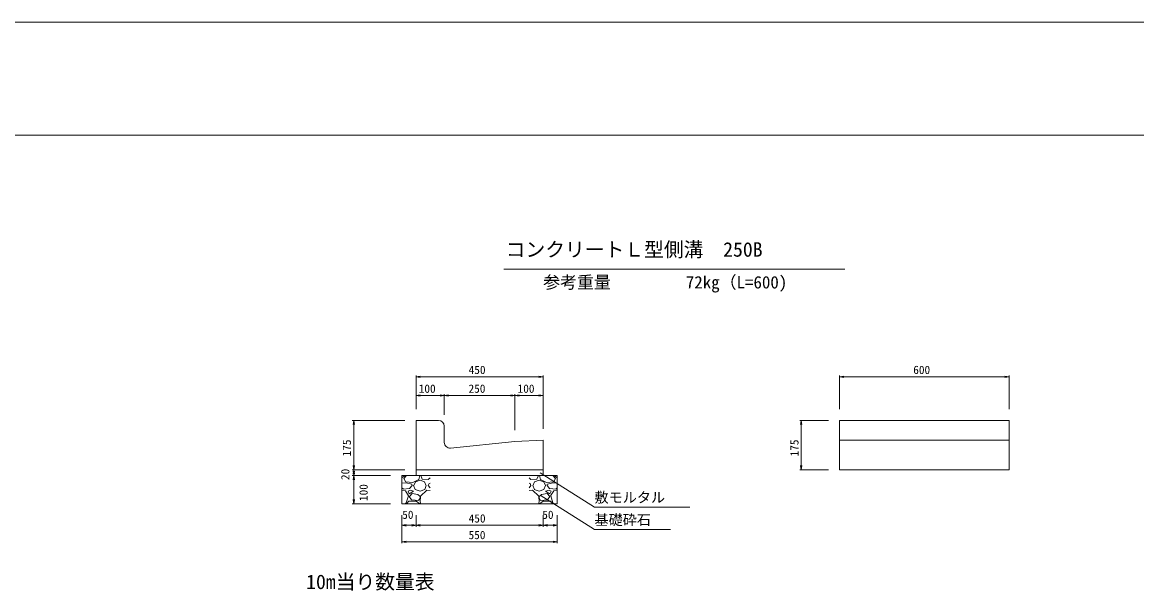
# Model space of a CAD drawing. Units: millimetres on the paper. Extents: x 0 to 841, y 0 to 594.
# Drawn here: x 275.4 to 472.7, y 493.4 to 594 of the extents above; entities that cross this region are included whole.
import ezdxf
from ezdxf.enums import TextEntityAlignment as Align

# ---------------------------------------------------------------- set-up
doc = ezdxf.new("R2010")
doc.units = ezdxf.units.MM
for name, color, linetype in [('D-MTR-TXT(文字列）', 7, 'Continuous'), ('D-MTR（材料表タイトル）', 7, 'Continuous'), ('D-STR-TXT（文字）', 7, 'Continuous'), ('D-TTL-TXT（文字）', 7, 'Continuous')]:
    doc.layers.add(name, color=color, linetype=linetype)
for name, color, linetype, lineweight in [('D-STR-DIM（寸法）', 7, 'Continuous', 18), ('D-STR-HTXT（旗揚げ）', 7, 'Continuous', 18), ('D-STR-STRn（構造物）', 7, 'Continuous', 18), ('D-STR（構造物外形線）', 1, 'Continuous', 18), ('D-TTL(外枠）', 2, 'Continuous', 18), ('DEFPOINTS_2', 8, 'Continuous', 18)]:
    doc.layers.add(name, color=color, linetype=linetype, lineweight=lineweight)
doc.styles.add('ＭＳ ゴシック', font='')
doc.styles.get('ＭＳ ゴシック').set_extended_font_data('MS Gothic')

msp = doc.modelspace()

# ---------------------------------------------------------------- linework, layer by layer
at = {"layer": 'D-STR-DIM（寸法）'}
for p, q in [((345.077, 525.524), (345.077, 531.498)), ((345.077, 531.248), (345.827, 531.373)), ((345.077, 531.248), (345.177, 531.248)), ((345.827, 531.123), (345.077, 531.248)), ((367.477, 531.248), (345.177, 531.248)), ((366.827, 531.373), (367.577, 531.248)), ((367.577, 531.248), (366.827, 531.123)), ((367.577, 531.248), (367.477, 531.248)), ((367.577, 522.024), (367.577, 531.498)), ((420.077, 525.524), (420.077, 531.498)), ((420.077, 531.248), (420.827, 531.373)), ((420.077, 531.248), (420.177, 531.248)), ((420.827, 531.123), (420.077, 531.248)), ((449.977, 531.248), (420.177, 531.248)), ((449.327, 531.373), (450.077, 531.248)), ((450.077, 531.248), (449.327, 531.123)), ((450.077, 531.248), (449.977, 531.248)), ((450.077, 525.524), (450.077, 531.498)), ((345.077, 525.524), (345.077, 528.173)), ((345.077, 527.923), (345.827, 528.048)), ((345.077, 527.923), (345.177, 527.923)), ((345.827, 527.798), (345.077, 527.923)), ((349.977, 527.923), (345.177, 527.923)), ((349.327, 528.048), (350.077, 527.923)), ((350.077, 527.923), (349.327, 527.798)), ((350.077, 527.923), (349.977, 527.923)), ((350.077, 524.524), (350.077, 528.173)), ((350.077, 524.524), (350.077, 528.173)), ((350.077, 527.923), (350.827, 528.048)), ((350.077, 527.923), (350.177, 527.923)), ((350.827, 527.798), (350.077, 527.923)), ((362.477, 527.923), (350.177, 527.923)), ((361.827, 528.048), (362.577, 527.923)), ((362.577, 527.923), (361.827, 527.798)), ((362.577, 527.923), (362.477, 527.923)), ((362.577, 521.774), (362.577, 528.173)), ((362.577, 521.774), (362.577, 528.173)), ((362.577, 527.923), (363.327, 528.048)), ((362.577, 527.923), (362.677, 527.923)), ((363.327, 527.798), (362.577, 527.923)), ((367.477, 527.923), (362.677, 527.923)), ((366.827, 528.048), (367.577, 527.923)), ((367.577, 527.923), (366.827, 527.798)), ((367.577, 527.923), (367.477, 527.923)), ((367.577, 522.024), (367.577, 528.173)), ((343.077, 523.524), (333.788, 523.524)), ((333.913, 522.774), (334.038, 523.524)), ((334.038, 523.524), (334.038, 523.424)), ((334.038, 523.524), (334.163, 522.774)), ((334.038, 523.424), (334.038, 514.874)), ((418.077, 523.524), (413.035, 523.524)), ((413.16, 522.774), (413.285, 523.524)), ((413.285, 523.524), (413.285, 523.424)), ((413.285, 523.524), (413.41, 522.774)), ((413.285, 523.424), (413.285, 514.874)), ((334.038, 514.774), (333.913, 515.524)), ((334.163, 515.524), (334.038, 514.774)), ((413.285, 514.774), (413.16, 515.524)), ((413.41, 515.524), (413.285, 514.774)), ((343.077, 514.774), (333.788, 514.774)), ((343.077, 514.774), (333.788, 514.774)), ((340.577, 513.774), (333.788, 513.774)), ((340.577, 513.774), (333.788, 513.774)), ((333.913, 514.024), (334.038, 514.774)), ((334.038, 513.774), (333.913, 514.524)), ((333.913, 513.024), (334.038, 513.774)), ((334.038, 514.774), (334.038, 514.874)), ((334.038, 514.774), (334.038, 514.674)), ((334.038, 514.774), (334.163, 514.024)), ((334.038, 514.674), (334.038, 513.874)), ((334.163, 514.524), (334.038, 513.774)), ((334.038, 513.774), (334.038, 513.874)), ((334.038, 513.774), (334.038, 513.674)), ((334.038, 513.774), (334.163, 513.024)), ((334.038, 513.674), (334.038, 508.874)), ((418.077, 514.774), (413.035, 514.774)), ((413.285, 514.774), (413.285, 514.874)), ((334.038, 508.774), (333.913, 509.524)), ((334.163, 509.524), (334.038, 508.774)), ((340.577, 508.774), (333.788, 508.774)), ((334.038, 508.774), (334.038, 508.874)), ((342.577, 506.774), (342.577, 504.702)), ((342.577, 506.774), (342.577, 501.764)), ((345.077, 506.774), (345.077, 504.702)), ((345.077, 506.774), (345.077, 504.702)), ((367.577, 506.774), (367.577, 504.702)), ((367.577, 506.774), (367.577, 504.702)), ((370.077, 506.774), (370.077, 504.702)), ((370.077, 506.774), (370.077, 501.764)), ((342.577, 504.952), (343.327, 505.077)), ((342.577, 504.952), (342.677, 504.952)), ((343.327, 504.827), (342.577, 504.952)), ((344.977, 504.952), (342.677, 504.952)), ((344.327, 505.077), (345.077, 504.952)), ((345.077, 504.952), (344.327, 504.827)), ((345.077, 504.952), (344.977, 504.952)), ((345.077, 504.952), (345.827, 505.077)), ((345.077, 504.952), (345.177, 504.952)), ((345.827, 504.827), (345.077, 504.952)), ((367.477, 504.952), (345.177, 504.952)), ((366.827, 505.077), (367.577, 504.952)), ((367.577, 504.952), (366.827, 504.827)), ((367.577, 504.952), (367.477, 504.952)), ((367.577, 504.952), (368.327, 505.077)), ((367.577, 504.952), (367.677, 504.952)), ((368.327, 504.827), (367.577, 504.952)), ((367.677, 504.952), (369.977, 504.952)), ((369.327, 505.077), (370.077, 504.952)), ((370.077, 504.952), (369.327, 504.827)), ((370.077, 504.952), (369.977, 504.952)), ((342.577, 502.014), (343.327, 502.139)), ((342.577, 502.014), (342.677, 502.014)), ((343.327, 501.889), (342.577, 502.014)), ((369.977, 502.014), (342.677, 502.014)), ((369.327, 502.139), (370.077, 502.014)), ((370.077, 502.014), (369.327, 501.889)), ((370.077, 502.014), (369.977, 502.014))]:
    msp.add_line(p, q, dxfattribs=at)
at = {"layer": 'D-STR-HTXT（旗揚げ）'}
for p, q in [((360.608, 550.284), (420.97, 550.284)), ((367.022, 514.238), (376.667, 508.178)), ((367.022, 510.275), (376.667, 504.215)), ((393.523, 508.178), (376.667, 508.178)), ((390.141, 504.201), (376.667, 504.201))]:
    msp.add_line(p, q, dxfattribs=at)
at = {"layer": 'D-STR-STRn（構造物）'}
for p, q in [((345.077, 513.774), (342.577, 513.774)), ((342.577, 513.774), (342.577, 508.774)), ((342.577, 513.339), (343.14, 513.774)), ((342.886, 513.222), (343.383, 513.774)), ((343.246, 512.619), (342.896, 513.219)), ((345.538, 513.068), (344.488, 512.518)), ((345.077, 514.774), (345.077, 513.774)), ((370.077, 513.774), (345.077, 513.774)), ((345.738, 513.771), (345.538, 513.071)), ((345.908, 513.774), (346.178, 513.133)), ((346.183, 513.119), (347.233, 513.069)), ((347.236, 513.075), (347.577, 513.339)), ((365.418, 513.075), (365.077, 513.339)), ((366.472, 513.119), (365.422, 513.069)), ((366.747, 513.774), (366.477, 513.133)), ((366.917, 513.771), (367.117, 513.071)), ((367.116, 513.068), (368.166, 512.518)), ((367.577, 514.774), (367.577, 513.774)), ((367.577, 513.774), (370.077, 513.774)), ((369.769, 513.222), (369.272, 513.774)), ((369.409, 512.619), (369.759, 513.219)), ((370.077, 513.339), (369.514, 513.774)), ((370.077, 513.774), (370.077, 508.774)), ((343.34, 512.466), (342.577, 512.385)), ((342.784, 511.388), (342.577, 511.614)), ((343.187, 511.066), (342.577, 511.117)), ((343.933, 511.474), (342.783, 511.374)), ((343.747, 510.174), (343.197, 511.074)), ((344.483, 512.532), (343.233, 512.632)), ((344.334, 512.224), (343.334, 512.474)), ((344.035, 511.17), (343.685, 511.02)), ((344.386, 511.972), (343.936, 511.472)), ((344.638, 510.972), (344.038, 511.172)), ((344.387, 511.968), (344.337, 512.218)), ((344.632, 511.973), (344.932, 511.273)), ((344.685, 511.971), (344.985, 512.671)), ((344.932, 511.268), (345.782, 511.018)), ((344.987, 512.671), (345.787, 512.921)), ((345.784, 512.921), (346.584, 512.621)), ((345.789, 511.018), (346.639, 511.268)), ((346.987, 511.171), (345.837, 510.121)), ((346.587, 512.62), (346.887, 511.97)), ((346.634, 511.274), (346.884, 511.974)), ((347.577, 511.117), (346.987, 511.166)), ((347.577, 511.614), (347.234, 511.988)), ((347.235, 511.973), (347.385, 512.373)), ((347.577, 512.385), (347.39, 512.366)), ((365.077, 512.385), (365.264, 512.366)), ((365.077, 511.614), (365.42, 511.988)), ((365.077, 511.117), (365.667, 511.166)), ((365.42, 511.973), (365.27, 512.373)), ((365.667, 511.171), (366.817, 510.121)), ((366.068, 512.62), (365.768, 511.97)), ((366.02, 511.274), (365.77, 511.974)), ((366.866, 511.018), (366.016, 511.268)), ((366.87, 512.921), (366.07, 512.621)), ((367.668, 512.671), (366.868, 512.921)), ((367.722, 511.268), (366.872, 511.018)), ((367.97, 511.971), (367.67, 512.671)), ((368.023, 511.973), (367.723, 511.273)), ((368.017, 510.972), (368.617, 511.172)), ((368.172, 512.532), (369.422, 512.632)), ((368.268, 511.968), (368.318, 512.218)), ((368.269, 511.972), (368.719, 511.472)), ((368.32, 512.224), (369.32, 512.474)), ((368.619, 511.17), (368.969, 511.02)), ((368.722, 511.474), (369.872, 511.374)), ((368.908, 510.174), (369.458, 511.074)), ((369.314, 512.466), (370.077, 512.385)), ((369.467, 511.066), (370.077, 511.117)), ((369.87, 511.388), (370.077, 511.614)), ((343.337, 508.92), (343.737, 510.17)), ((343.383, 508.774), (343.786, 509.222)), ((343.684, 511.021), (343.884, 510.522)), ((343.786, 509.222), (345.086, 509.222)), ((343.884, 510.523), (344.634, 510.973)), ((343.884, 510.073), (344.284, 509.473)), ((344.386, 510.571), (343.886, 510.071)), ((344.288, 509.469), (345.538, 509.319)), ((345.392, 510.424), (344.392, 510.574)), ((345.084, 509.233), (345.734, 508.783)), ((345.797, 510.061), (345.397, 510.411)), ((345.537, 509.322), (345.787, 509.772)), ((345.834, 510.124), (345.784, 509.074)), ((345.786, 509.772), (345.786, 510.072)), ((366.821, 510.124), (366.871, 509.074)), ((366.858, 510.061), (367.258, 510.411)), ((367.117, 509.322), (366.867, 509.772)), ((366.869, 509.772), (366.869, 510.072)), ((367.57, 509.233), (366.92, 508.783)), ((368.367, 509.469), (367.117, 509.319)), ((367.263, 510.424), (368.263, 510.574)), ((368.869, 509.222), (367.569, 509.222)), ((368.77, 510.523), (368.02, 510.973)), ((368.269, 510.571), (368.769, 510.071)), ((368.77, 510.073), (368.37, 509.473)), ((368.97, 511.021), (368.77, 510.522)), ((369.272, 508.774), (368.869, 509.222)), ((369.318, 508.92), (368.918, 510.17)), ((342.577, 508.774), (370.077, 508.774)), ((343.14, 508.774), (343.336, 508.925)), ((345.778, 509.083), (345.908, 508.774)), ((366.877, 509.083), (366.747, 508.774)), ((369.514, 508.774), (369.318, 508.925))]:
    msp.add_line(p, q, dxfattribs=at)
at = {"layer": 'D-STR（構造物外形線）'}
for p, q in [((345.077, 523.524), (349.077, 523.524)), ((345.077, 523.524), (345.077, 514.774)), ((420.077, 523.524), (420.077, 514.774)), ((420.077, 523.524), (450.077, 523.524)), ((450.077, 514.774), (450.077, 523.524)), ((350.077, 519.629), (350.077, 522.524)), ((351.177, 518.634), (362.577, 519.774)), ((362.577, 519.774), (367.577, 520.024)), ((367.577, 520.024), (367.577, 514.774)), ((420.077, 520.024), (450.077, 520.024)), ((345.077, 514.774), (367.577, 514.774)), ((420.077, 514.774), (450.077, 514.774))]:
    msp.add_line(p, q, dxfattribs=at)
for centre, start, end in [((349.077, 522.524), 0, 90), ((351.077, 519.629), 179.99981, 275.88771)]:
    msp.add_arc(centre, 1, start, end, dxfattribs=at)
at = {"layer": 'D-TTL(外枠）'}
msp.add_line((23, 574), (818, 574), dxfattribs=at)
at = {"layer": 'DEFPOINTS_2'}
msp.add_line((0, 594), (841, 594), dxfattribs=at)

# ---------------------------------------------------------------- texts
at = {"layer": 'D-MTR-TXT(文字列）', "style": 'ＭＳ ゴシック'}
for s, p in [('参考重量', (367.571, 546.218)), ('72kg（L=600)', (392.843, 546.218))]:
    msp.add_text(s, height=2.199, dxfattribs=at).set_placement(p, align=Align.BOTTOM_LEFT)
at = {"layer": 'D-MTR（材料表タイトル）', "style": 'ＭＳ ゴシック'}
msp.add_text('10m当り数量表', height=2.566, dxfattribs=at).set_placement((325.607, 492.896), align=Align.BOTTOM_LEFT)
at = {"layer": 'D-STR-DIM（寸法）', "style": 'ＭＳ ゴシック'}
for s, p in [('450', (354.388, 531.298)), ('600', (433.108, 531.298)), ('100', (345.552, 527.973)), ('250', (354.368, 527.973)), ('100', (363.052, 527.973)), ('50', (342.625, 505.648)), ('50', (367.421, 505.648)), ('450', (354.388, 505.002)), ('550', (354.373, 502.064))]:
    msp.add_text(s, height=1.466, dxfattribs=at).set_placement(p, align=Align.BOTTOM_LEFT)
for s, p in [('175', (333.988, 517.149)), ('175', (413.235, 517.149)), ('20', (333.713, 512.964)), ('100', (336.941, 509.248))]:
    msp.add_text(s, height=1.466, rotation=90, dxfattribs=at).set_placement(p, align=Align.BOTTOM_LEFT)
at = {"layer": 'D-STR-TXT（文字）', "style": 'ＭＳ ゴシック'}
for s, p in [('敷モルタル', (376.667, 508.431)), ('基礎砕石', (376.667, 504.454))]:
    msp.add_text(s, height=1.833, dxfattribs=at).set_placement(p, align=Align.BOTTOM_LEFT)
at = {"layer": 'D-TTL-TXT（文字）', "style": 'ＭＳ ゴシック'}
msp.add_text('コンクリートＬ型側溝\u3000250B', height=2.566, dxfattribs=at).set_placement((360.95, 551.733), align=Align.BOTTOM_LEFT)

doc.saveas('drawing.dxf')
